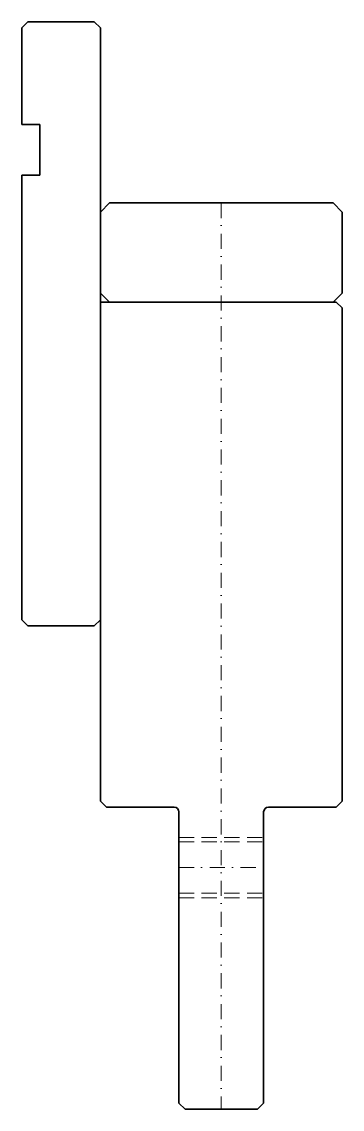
# Model space of a CAD drawing. Header units: millimetres. Extents: x -33 to 20, y 0 to 180.
import ezdxf

# ---------------------------------------------------------------- set-up
doc = ezdxf.new("R2010")
doc.units = ezdxf.units.MM
doc.header["$LTSCALE"] = 5
for name, pattern in [('AUSGEZOGEN', [0]), ('DASHDOT', [1, 0.5, -0.25, 0, -0.25]), ('DASHED', [0.75, 0.5, -0.25])]:
    doc.linetypes.add(name, pattern=pattern)
doc.layers.add('2', color=7, linetype='Continuous')

msp = doc.modelspace()

# ---------------------------------------------------------------- linework, layer by layer
at = {"layer": '2', "color": 7, "linetype": 'AUSGEZOGEN', "lineweight": 35}
for p, q in [((-32, 180), (-33, 179)), ((-21, 180), (-32, 180)), ((-20, 179), (-21, 180)), ((-33, 179), (-33, 163)), ((-20, 51), (-20, 179)), ((-33, 163), (-30, 163)), ((-30, 163), (-30, 154.6)), ((-30, 154.6), (-33, 154.6)), ((-33, 154.6), (-33, 81)), ((-20, 148.5), (-18.5, 150)), ((-18.5, 150), (18.5, 150)), ((18.5, 150), (20, 148.5)), ((20, 135.1), (20, 148.5)), ((-18.5, 133.6), (-20, 135.1)), ((20, 135.1), (18.5, 133.6)), ((18.97, 133.6), (-20, 133.6)), ((20, 132.63), (18.97, 133.6)), ((20, 51), (20, 132.63)), ((-33, 81), (-32, 80)), ((-21, 80), (-20, 81)), ((-32, 80), (-21, 80)), ((-20, 51), (-19, 50)), ((19, 50), (20, 51)), ((-19, 50), (-7.8, 50)), ((-7, 49.2), (-7, 1)), ((7, 49.2), (7, 1)), ((7.8, 50), (19, 50)), ((-7, 1), (-6, 0)), ((-6, 0), (6, 0)), ((6, 0), (7, 1))]:
    msp.add_line(p, q, dxfattribs=at)
at = {"layer": '2', "color": 7, "linetype": 'DASHDOT', "lineweight": 18}
for p, q in [((0, 150), (0, 0)), ((-7, 40), (7, 40))]:
    msp.add_line(p, q, dxfattribs=at)
at = {"layer": '2', "color": 7, "linetype": 'DASHED', "lineweight": 18}
for p, q in [((-7, 45), (7, 45)), ((-7, 44.25), (7, 44.25)), ((-7, 35.75), (7, 35.75)), ((-7, 35), (7, 35))]:
    msp.add_line(p, q, dxfattribs=at)
at = {"layer": '2', "color": 7, "linetype": 'AUSGEZOGEN', "lineweight": 35}
for centre, start, end in [((-7.8, 49.2), 360, 90), ((7.8, 49.2), 90, 180)]:
    msp.add_arc(centre, 0.8, start, end, dxfattribs=at)

doc.saveas('drawing.dxf')
